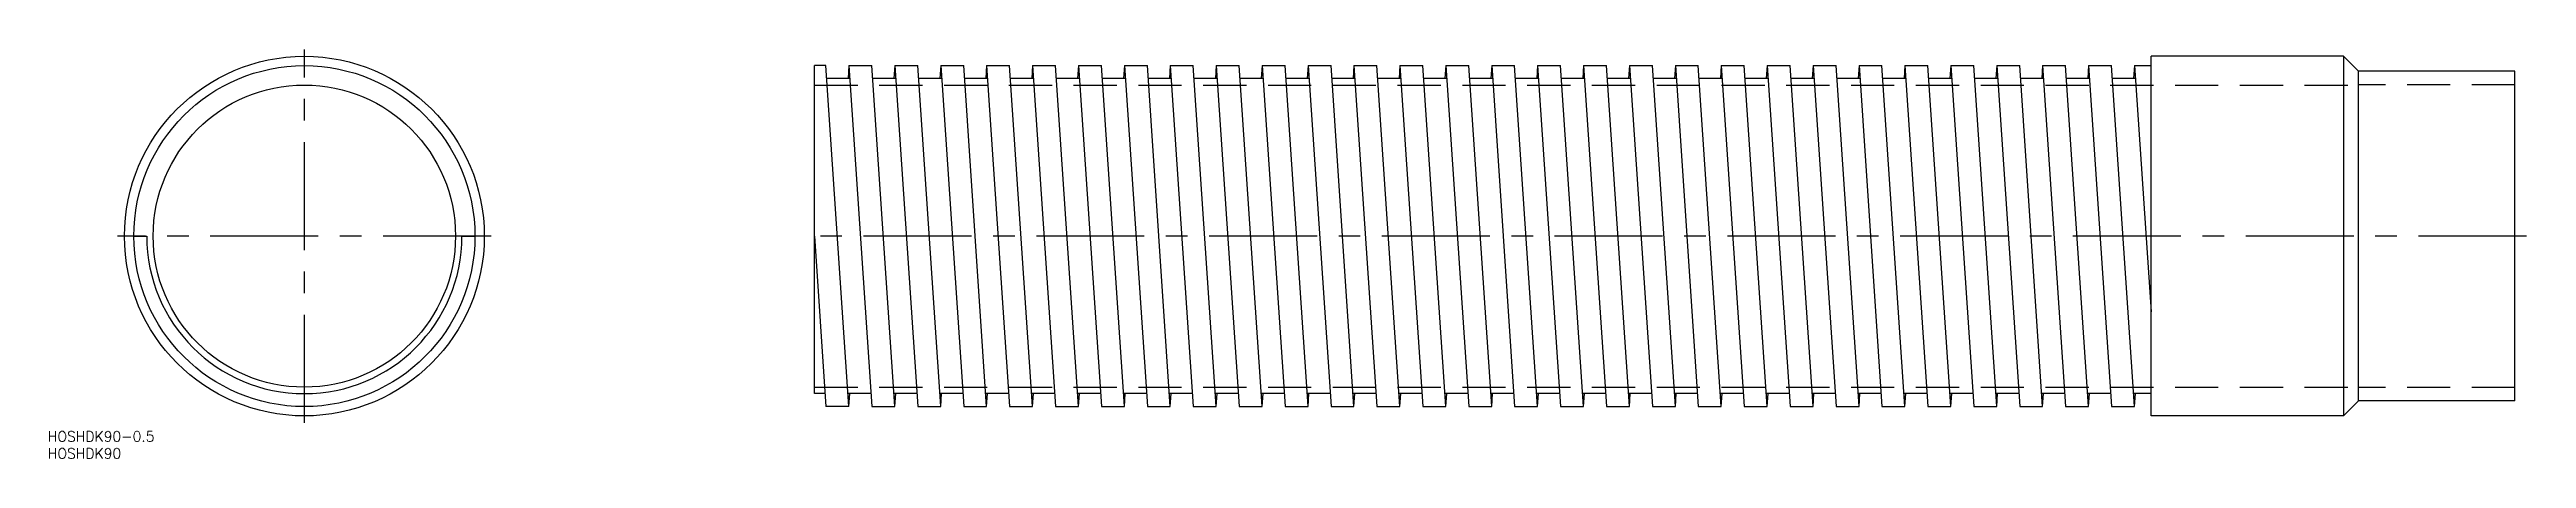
# Model space of a CAD drawing. Extents: x -75 to 653, y -65 to 55.
import ezdxf

# ---------------------------------------------------------------- set-up
doc = ezdxf.new("R2010")
doc.units = 0
doc.linetypes.add('CENTER', pattern=[50.8, 31.75, -6.35, 6.35, -6.35])
doc.linetypes.add('DASHED', pattern=[19.05, 12.7, -6.35])
doc.layers.get('0').update_dxf_attribs({"linetype": 'CONTINUOUS'})
doc.layers.add('CENTER', color=1, linetype='CENTER')
doc.styles.get("Standard").update_dxf_attribs({"font": 'txt.shx', "height": 3, "bigfont": 'bigfont.shx'})

msp = doc.modelspace()

# ---------------------------------------------------------------- linework, layer by layer
at = {"color": 7, "linetype": 'CONTINUOUS'}
for p, q in [((543, -52.9), (543, 52.9)), ((599.6, 52.9), (543, 52.9)), ((604, 48.5), (599.6, 52.9)), ((599.6, 52.9), (599.6, -52.9)), ((153.37, 50.15), (150, 50.15)), ((150, -46.35), (150, 50.15)), ((160.12, -50.15), (153.37, 50.15)), ((160.38, 46.35), (153.63, 46.35)), ((160.12, 50.15), (159.87, 46.35)), ((160.12, 50.15), (166.88, -50.15)), ((160.12, 50.15), (166.88, 50.15)), ((173.62, -50.15), (166.88, 50.15)), ((173.88, 46.35), (167.13, 46.35)), ((173.62, 50.15), (173.37, 46.35)), ((173.62, 50.15), (180.37, -50.15)), ((173.62, 50.15), (180.37, 50.15)), ((187.12, -50.15), (180.37, 50.15)), ((187.38, 46.35), (180.63, 46.35)), ((187.12, 50.15), (186.87, 46.35)), ((187.12, 50.15), (193.87, -50.15)), ((187.12, 50.15), (193.87, 50.15)), ((200.62, -50.15), (193.87, 50.15)), ((200.88, 46.35), (194.13, 46.35)), ((200.62, 50.15), (200.37, 46.35)), ((200.62, 50.15), (207.37, -50.15)), ((200.62, 50.15), (207.37, 50.15)), ((214.12, -50.15), (207.37, 50.15)), ((214.38, 46.35), (207.63, 46.35)), ((214.12, 50.15), (213.87, 46.35)), ((214.12, 50.15), (220.88, -50.15)), ((214.12, 50.15), (220.88, 50.15)), ((227.62, -50.15), (220.88, 50.15)), ((227.88, 46.35), (221.13, 46.35)), ((227.62, 50.15), (227.37, 46.35)), ((227.62, 50.15), (234.38, -50.15)), ((227.62, 50.15), (234.38, 50.15)), ((241.12, -50.15), (234.38, 50.15)), ((241.38, 46.35), (234.63, 46.35)), ((241.12, 50.15), (240.87, 46.35)), ((241.12, 50.15), (247.88, -50.15)), ((241.12, 50.15), (247.88, 50.15)), ((254.62, -50.15), (247.88, 50.15)), ((254.88, 46.35), (248.13, 46.35)), ((254.62, 50.15), (254.37, 46.35)), ((254.62, 50.15), (261.38, -50.15)), ((254.62, 50.15), (261.38, 50.15)), ((268.12, -50.15), (261.38, 50.15)), ((268.38, 46.35), (261.63, 46.35)), ((268.12, 50.15), (267.87, 46.35)), ((268.12, 50.15), (274.88, -50.15)), ((268.12, 50.15), (274.88, 50.15)), ((281.62, -50.15), (274.88, 50.15)), ((281.88, 46.35), (275.13, 46.35)), ((281.62, 50.15), (281.37, 46.35)), ((281.62, 50.15), (288.38, -50.15)), ((281.62, 50.15), (288.38, 50.15)), ((295.12, -50.15), (288.38, 50.15)), ((295.38, 46.35), (288.63, 46.35)), ((295.12, 50.15), (294.87, 46.35)), ((295.12, 50.15), (301.88, -50.15)), ((295.12, 50.15), (301.88, 50.15)), ((308.62, -50.15), (301.88, 50.15)), ((308.88, 46.35), (302.13, 46.35)), ((308.62, 50.15), (308.37, 46.35)), ((308.62, 50.15), (315.38, -50.15)), ((308.62, 50.15), (315.38, 50.15)), ((322.12, -50.15), (315.38, 50.15)), ((322.38, 46.35), (315.63, 46.35)), ((322.12, 50.15), (321.87, 46.35)), ((322.12, 50.15), (328.88, -50.15)), ((322.12, 50.15), (328.88, 50.15)), ((335.62, -50.15), (328.88, 50.15)), ((335.88, 46.35), (329.13, 46.35)), ((335.62, 50.15), (335.37, 46.35)), ((335.62, 50.15), (342.38, -50.15)), ((335.62, 50.15), (342.38, 50.15)), ((349.12, -50.15), (342.38, 50.15)), ((349.38, 46.35), (342.63, 46.35)), ((349.12, 50.15), (348.87, 46.35)), ((349.12, 50.15), (355.87, -50.15)), ((349.12, 50.15), (355.87, 50.15)), ((362.62, -50.15), (355.87, 50.15)), ((362.88, 46.35), (356.13, 46.35)), ((362.62, 50.15), (362.37, 46.35)), ((362.62, 50.15), (369.38, -50.15)), ((362.62, 50.15), (369.38, 50.15)), ((376.12, -50.15), (369.38, 50.15)), ((376.38, 46.35), (369.63, 46.35)), ((376.12, 50.15), (375.87, 46.35)), ((376.12, 50.15), (382.87, -50.15)), ((376.12, 50.15), (382.87, 50.15)), ((389.62, -50.15), (382.87, 50.15)), ((389.88, 46.35), (383.13, 46.35)), ((389.62, 50.15), (389.37, 46.35)), ((389.62, 50.15), (396.38, -50.15)), ((389.62, 50.15), (396.38, 50.15)), ((403.12, -50.15), (396.38, 50.15)), ((403.38, 46.35), (396.63, 46.35)), ((403.12, 50.15), (402.87, 46.35)), ((403.12, 50.15), (409.87, -50.15)), ((403.12, 50.15), (409.87, 50.15)), ((416.62, -50.15), (409.87, 50.15)), ((416.88, 46.35), (410.13, 46.35)), ((416.62, 50.15), (416.37, 46.35)), ((416.62, 50.15), (423.37, -50.15)), ((416.62, 50.15), (423.37, 50.15)), ((430.12, -50.15), (423.37, 50.15)), ((430.38, 46.35), (423.63, 46.35)), ((430.12, 50.15), (429.87, 46.35)), ((430.12, 50.15), (436.88, -50.15)), ((430.12, 50.15), (436.88, 50.15)), ((443.62, -50.15), (436.88, 50.15)), ((443.88, 46.35), (437.13, 46.35)), ((443.62, 50.15), (443.37, 46.35)), ((443.62, 50.15), (450.38, -50.15)), ((443.62, 50.15), (450.38, 50.15)), ((457.12, -50.15), (450.38, 50.15)), ((457.38, 46.35), (450.63, 46.35)), ((457.12, 50.15), (456.87, 46.35)), ((457.12, 50.15), (463.87, -50.15)), ((457.12, 50.15), (463.87, 50.15)), ((470.62, -50.15), (463.87, 50.15)), ((470.88, 46.35), (464.13, 46.35)), ((470.62, 50.15), (470.37, 46.35)), ((470.62, 50.15), (477.37, -50.15)), ((470.62, 50.15), (477.37, 50.15)), ((484.12, -50.15), (477.37, 50.15)), ((484.38, 46.35), (477.63, 46.35)), ((484.12, 50.15), (483.87, 46.35)), ((484.12, 50.15), (490.88, -50.15)), ((484.12, 50.15), (490.88, 50.15)), ((497.62, -50.15), (490.88, 50.15)), ((497.88, 46.35), (491.13, 46.35)), ((497.62, 50.15), (497.37, 46.35)), ((497.62, 50.15), (504.38, -50.15)), ((497.62, 50.15), (504.38, 50.15)), ((511.12, -50.15), (504.38, 50.15)), ((511.38, 46.35), (504.63, 46.35)), ((511.12, 50.15), (510.87, 46.35)), ((511.12, 50.15), (517.87, -50.15)), ((511.12, 50.15), (517.87, 50.15)), ((524.62, -50.15), (517.87, 50.15)), ((524.88, 46.35), (518.13, 46.35)), ((524.62, 50.15), (524.37, 46.35)), ((524.62, 50.15), (531.37, -50.15)), ((524.62, 50.15), (531.37, 50.15)), ((538.12, -50.15), (531.37, 50.15)), ((538.38, 46.35), (531.63, 46.35)), ((538.12, 50.15), (537.87, 46.35)), ((538.12, 50.15), (543, -22.29)), ((538.12, 50.15), (543, 50.15)), ((604, -48.5), (604, 48.5)), ((650, 48.5), (604, 48.5)), ((650, -48.5), (650, 48.5)), ((-50.15, 0), (-46.35, 0)), ((46.35, 0), (50.15, 0)), ((150, 0), (153.37, -50.15)), ((153.12, -46.35), (150, -46.35)), ((160.12, -50.15), (153.37, -50.15)), ((166.62, -46.35), (159.87, -46.35)), ((160.12, -50.15), (160.38, -46.35)), ((166.88, -50.15), (173.62, -50.15)), ((180.12, -46.35), (173.37, -46.35)), ((173.62, -50.15), (173.88, -46.35)), ((180.37, -50.15), (187.12, -50.15)), ((193.62, -46.35), (186.87, -46.35)), ((187.12, -50.15), (187.38, -46.35)), ((193.87, -50.15), (200.62, -50.15)), ((207.12, -46.35), (200.37, -46.35)), ((200.62, -50.15), (200.88, -46.35)), ((207.37, -50.15), (214.12, -50.15)), ((220.62, -46.35), (213.87, -46.35)), ((214.12, -50.15), (214.38, -46.35)), ((220.88, -50.15), (227.62, -50.15)), ((234.12, -46.35), (227.37, -46.35)), ((227.62, -50.15), (227.88, -46.35)), ((234.38, -50.15), (241.12, -50.15)), ((247.62, -46.35), (240.87, -46.35)), ((241.12, -50.15), (241.38, -46.35)), ((247.88, -50.15), (254.62, -50.15)), ((261.12, -46.35), (254.37, -46.35)), ((254.62, -50.15), (254.88, -46.35)), ((261.38, -50.15), (268.12, -50.15)), ((274.62, -46.35), (267.87, -46.35)), ((268.12, -50.15), (268.38, -46.35)), ((274.88, -50.15), (281.62, -50.15)), ((288.12, -46.35), (281.37, -46.35)), ((281.62, -50.15), (281.88, -46.35)), ((288.38, -50.15), (295.12, -50.15)), ((301.62, -46.35), (294.87, -46.35)), ((295.12, -50.15), (295.38, -46.35)), ((301.88, -50.15), (308.62, -50.15)), ((315.12, -46.35), (308.37, -46.35)), ((308.62, -50.15), (308.88, -46.35)), ((315.38, -50.15), (322.12, -50.15)), ((328.62, -46.35), (321.87, -46.35)), ((322.12, -50.15), (322.38, -46.35)), ((328.88, -50.15), (335.62, -50.15)), ((342.12, -46.35), (335.37, -46.35)), ((335.62, -50.15), (335.88, -46.35)), ((342.38, -50.15), (349.12, -50.15)), ((355.62, -46.35), (348.87, -46.35)), ((349.12, -50.15), (349.38, -46.35)), ((355.87, -50.15), (362.62, -50.15)), ((369.12, -46.35), (362.37, -46.35)), ((362.62, -50.15), (362.88, -46.35)), ((369.38, -50.15), (376.12, -50.15)), ((382.62, -46.35), (375.87, -46.35)), ((376.12, -50.15), (376.38, -46.35)), ((382.87, -50.15), (389.62, -50.15)), ((396.12, -46.35), (389.37, -46.35)), ((389.62, -50.15), (389.88, -46.35)), ((396.38, -50.15), (403.12, -50.15)), ((409.62, -46.35), (402.87, -46.35)), ((403.12, -50.15), (403.38, -46.35)), ((409.87, -50.15), (416.62, -50.15)), ((423.12, -46.35), (416.37, -46.35)), ((416.62, -50.15), (416.88, -46.35)), ((423.37, -50.15), (430.12, -50.15)), ((436.62, -46.35), (429.87, -46.35)), ((430.12, -50.15), (430.38, -46.35)), ((436.88, -50.15), (443.62, -50.15)), ((450.12, -46.35), (443.37, -46.35)), ((443.62, -50.15), (443.88, -46.35)), ((450.38, -50.15), (457.12, -50.15)), ((463.62, -46.35), (456.87, -46.35)), ((457.12, -50.15), (457.38, -46.35)), ((463.87, -50.15), (470.62, -50.15)), ((477.12, -46.35), (470.37, -46.35)), ((470.62, -50.15), (470.88, -46.35)), ((477.37, -50.15), (484.12, -50.15)), ((490.62, -46.35), (483.87, -46.35)), ((484.12, -50.15), (484.38, -46.35)), ((490.88, -50.15), (497.62, -50.15)), ((504.12, -46.35), (497.37, -46.35)), ((497.62, -50.15), (497.88, -46.35)), ((504.38, -50.15), (511.12, -50.15)), ((517.62, -46.35), (510.87, -46.35)), ((511.12, -50.15), (511.38, -46.35)), ((517.87, -50.15), (524.62, -50.15)), ((531.12, -46.35), (524.37, -46.35)), ((524.62, -50.15), (524.88, -46.35)), ((531.37, -50.15), (538.12, -50.15)), ((543, -46.35), (537.87, -46.35)), ((538.12, -50.15), (538.38, -46.35)), ((604, -48.5), (599.6, -52.9)), ((650, -48.5), (604, -48.5)), ((599.6, -52.9), (543, -52.9))]:
    msp.add_line(p, q, dxfattribs=at)
at = {"color": 3, "linetype": 'DASHED'}
for p, q in [((150, 44.45), (604, 44.45)), ((650, 44.5), (604, 44.5)), ((150, -44.45), (604, -44.45)), ((650, -44.5), (604, -44.5))]:
    msp.add_line(p, q, dxfattribs=at)
at = {"color": 7, "linetype": 'CONTINUOUS'}
for radius in [52.9, 50.15, 44.45]:
    msp.add_circle((0, 0), radius, dxfattribs=at)
msp.add_arc((0, 0), 46.35, 180, 0, dxfattribs=at)
at = {"layer": 'CENTER', "color": 1, "linetype": 'CENTER'}
for p, q in [((0, -54.9), (0, 54.9)), ((54.9, 0), (-54.9, 0)), ((653.38, 0), (148, 0))]:
    msp.add_line(p, q, dxfattribs=at)

# ---------------------------------------------------------------- texts
at = {"color": 7, "linetype": 'CONTINUOUS'}
for s, p in [('HOSHDK90-0.5', (-75.44, -60.43)), ('HOSHDK90', (-75.44, -65.43))]:
    msp.add_text(s, height=3, dxfattribs=at).set_placement(p)

doc.saveas('drawing.dxf')
